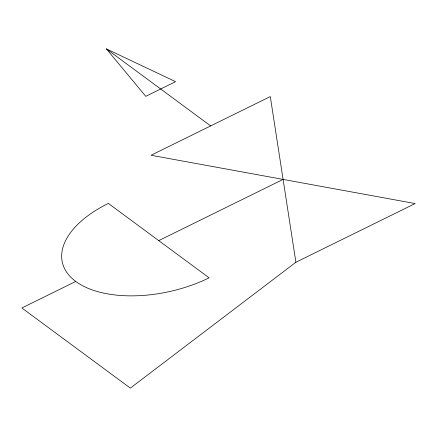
<?xml version="1.0" encoding="UTF-8"?>
<svg xmlns="http://www.w3.org/2000/svg" width="437" height="437" viewBox="0 0 437 437"><rect width="100%" height="100%" fill="white"/><g stroke="black" fill="none" stroke-linecap="round" stroke-linejoin="round"><path stroke-width="0.66" d="M295.898 262.244L270.295 96.577L151.044 155.266L415.15 203.555L295.898 262.244L130.346 388.105L21.85 307.981L75.759 281.45A98.811 52.069 -12.7 0 0 209.115 277.834L108.338 203.407A98.811 52.069 -12.7 0 0 75.759 281.45M158.729 240.618L283.1 179.41M106.366 48.895L175.592 81.675L145.778 96.348L106.366 48.895L210.672 125.922"/></g></svg>
